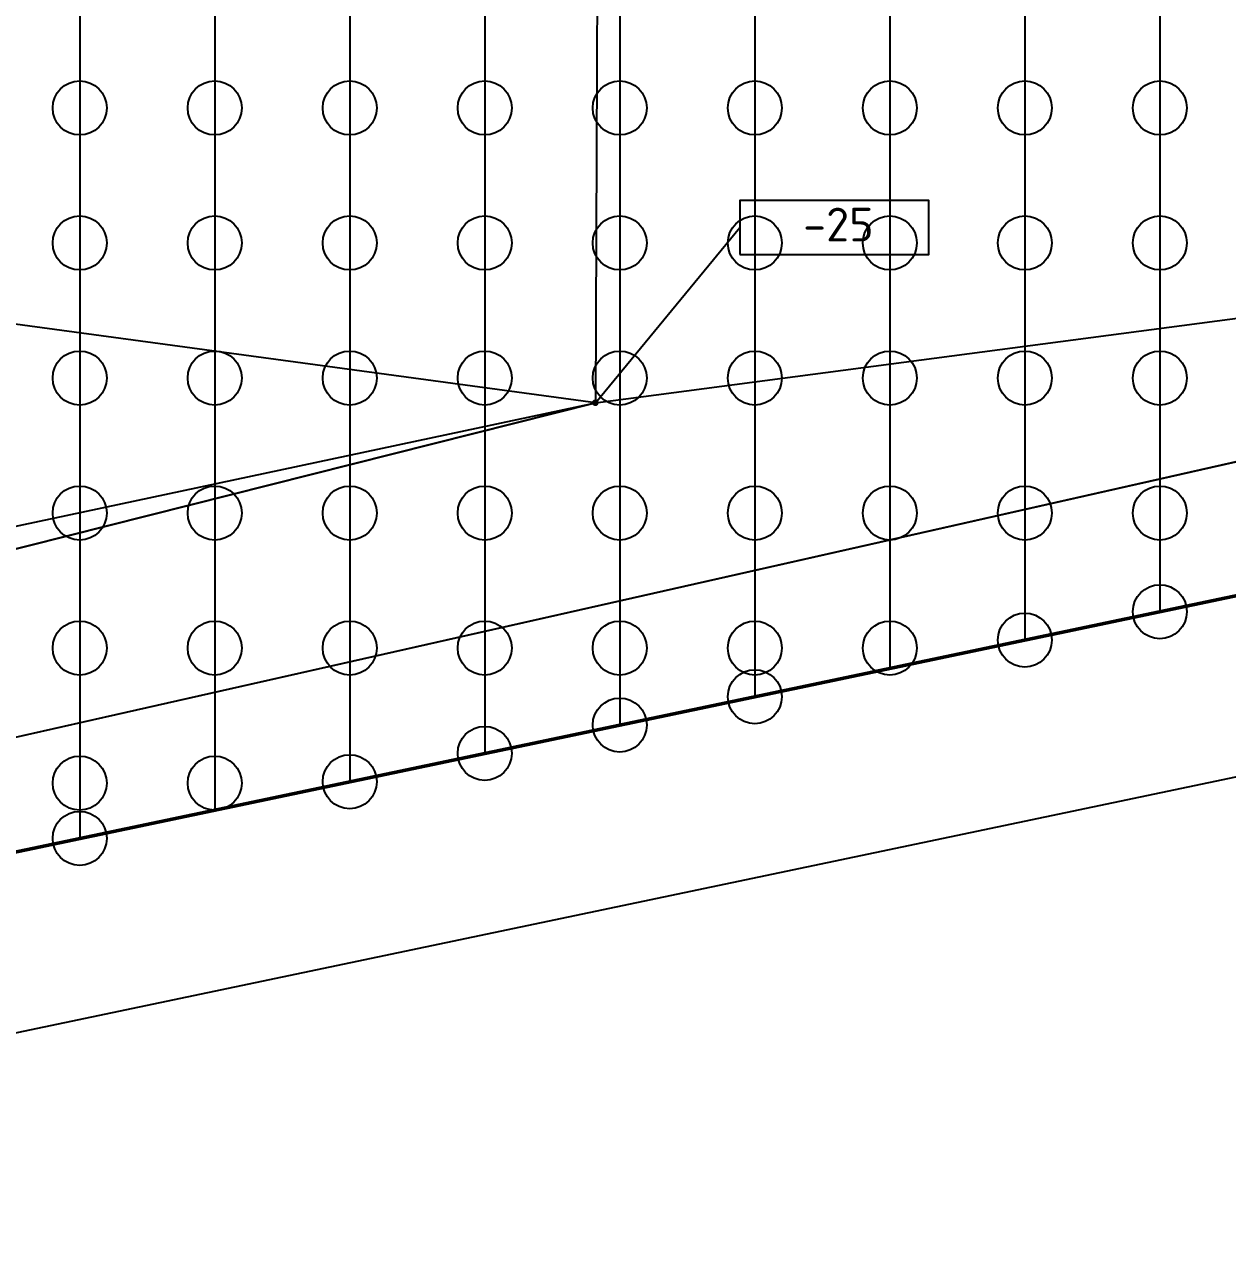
# Model space of a CAD drawing. Header units: millimetres. Extents: x 3543 to 601035, y -146359 to 38454.
# Drawn here: x 242155 to 246609, y -141095 to -136534 of the extents above; entities that cross this region are included whole.
import ezdxf
from ezdxf.enums import TextEntityAlignment as Align

# ---------------------------------------------------------------- set-up
doc = ezdxf.new("R2010")
doc.units = ezdxf.units.MM
doc.layers.add('контур', color=1, linetype='Continuous', lineweight=50)
doc.layers.add('размеры', color=7, linetype='Continuous', lineweight=5)
for name, color, linetype in [('линии_высот', 4, 'Continuous'), ('опорыvb', 7, 'Continuous'), ('сеткаvb', 8, 'Continuous')]:
    doc.layers.add(name, color=color, linetype=linetype)
doc.styles.add('isocpeur', font='isocpeur.ttf')
doc.dimstyles.new('ISO-25', dxfattribs={"dimtxt": 2.5, "dimasz": 2.5, "dimexe": 1.25, "dimexo": 0.625, "dimtad": 1, "dimdec": 0, "dimtxsty": 'isocpeur', "dimblk": 'OBLIQUE', "dimcen": 2.5, "dimadec": 0, "dimazin": 0, "dimtfac": 1, "dimtdec": 0, "dimtmove": 0, "dimatfit": 3, "dimfxl": 1, "dimarcsym": 0})

# ---------------------------------------------------------------- blocks, each defined once
blk = doc.blocks.new('otmetka_oporvb')
at = {"linetype": 'ByBlock', "lineweight": -2}
blk.add_hatch(color=0, dxfattribs=at).paths.add_polyline_path([(-38, -32, 1), (38, 32, 1)])
at = {"color": 0, "linetype": 'ByBlock', "lineweight": -2}
blk.add_line((0, 0), (2142, 2596), dxfattribs=at)
at = {"color": 0}
blk.add_lwpolyline([(2142, 2196), (4942, 2196), (4942, 2996), (2142, 2996)], close=True, dxfattribs=at)
at = {"color": 0, "linetype": 'ByBlock', "lineweight": -2, "style": 'isocpeur'}
blk.add_attdef('OTM', text='', height=500, dxfattribs=at).set_placement((3600, 2639), align=Align.MIDDLE_CENTER)
blk = doc.blocks.new('opor_symbPRO')
at = {"color": 0, "ltscale": 20}
blk.add_circle((0, 0), 100, dxfattribs=at)
blk = doc.blocks.new('_OBLIQUE')
at = {"color": 0, "linetype": 'ByBlock'}
blk.add_line((-0.5, -0.5), (0.5, 0.5), dxfattribs=at)
blk = doc.blocks.new('*D45')
at = {"layer": 'Defpoints', "color": 0, "transparency": 16777216}
for p in [(299003.2, -127660.7), (215545, -145173.6), (215679.9, -145816.5)]:
    blk.add_point(p, dxfattribs=at)
at = {"layer": 'размеры', "color": 0, "lineweight": -2, "transparency": 16777216}
for p, q in [((299016, -127721.9), (299163.8, -128426)), ((299138.1, -128303.7), (215679.9, -145816.5)), ((215557.8, -145234.7), (215705.6, -145938.9))]:
    blk.add_line(p, q, dxfattribs=at)
at = {"layer": 'размеры', "color": 0, "lineweight": -2, "transparency": 16777216, "xscale": 250, "yscale": 250, "zscale": 250}
for p, rotation in [((299138.1, -128303.7), 11.85098422200823), ((215679.9, -145816.5), 191.8509842220083)]:
    blk.add_blockref('_OBLIQUE', p, dxfattribs=dict(at, rotation=rotation))
at = {"layer": 'размеры', "color": 0, "transparency": 16777216, "insert": (257365.4, -136852.1), "char_height": 300, "attachment_point": 5, "rotation": 11.851, "style": 'isocpeur'}
blk.add_mtext('85276', dxfattribs=at)

msp = doc.modelspace()

# ---------------------------------------------------------------- linework, layer by layer
at = {"layer": 'контур', "linetype": 'Continuous'}
msp.add_lwpolyline([(215545, -145173.6), (210858.8, -122842.2), (229841.6, -122842.2), (229841.6, -132939.6), (261341.5, -132939.6), (261341.5, -122842.2), (299003.2, -122842.2), (299003.2, -127660.7)], close=True, dxfattribs=at)
at = {"layer": 'линии_высот'}
for points in [[(252298.9, -136875.6), (215545, -145173.6), (299003.2, -127660.7)], [(236407.9, -136868.8), (244279.5, -135135.9), (244268.4, -137933.7)], [(252298.9, -136875.6), (244279.5, -135135.9), (244268.4, -137933.7)], [(244268.4, -137933.7), (236407.9, -136868.8), (230076.7, -140954.3)], [(244268.4, -137933.7), (252298.9, -136875.6), (215545, -145173.6)], [(215545, -145173.6), (230076.7, -140954.3), (244268.4, -137933.7)]]:
    msp.add_lwpolyline(points, close=True, dxfattribs=at)
at = {"layer": 'сеткаvb'}
for p, q in [((242358.8, -132939.6), (242358.8, -139547)), ((242858.8, -132939.6), (242858.8, -139442)), ((243358.8, -132939.6), (243358.8, -139337.1)), ((243858.8, -132939.6), (243858.8, -139232.2)), ((244358.8, -132939.6), (244358.8, -139127.3)), ((244858.8, -132939.6), (244858.8, -139022.4)), ((245358.8, -132939.6), (245358.8, -138917.4)), ((245858.8, -132939.6), (245858.8, -138812.5)), ((246358.8, -132939.6), (246358.8, -138707.6))]:
    msp.add_line(p, q, dxfattribs=at)

# ---------------------------------------------------------------- block references
at = {"xscale": 0.25, "yscale": 0.25, "zscale": 0.25}
msp.add_blockref('otmetka_oporvb', (244268.4, -137933.7), dxfattribs=at).add_auto_attribs({'OTM': '-25'})
at = {"layer": 'опорыvb', "color": 131}
for p in [(242358.8, -136842.2), (242858.8, -136842.2), (243358.8, -136842.2), (243858.8, -136842.2), (244358.8, -136842.2), (244858.8, -136842.2), (245358.8, -136842.2), (245858.8, -136842.2), (246358.8, -136842.2), (242358.8, -137342.2), (242858.8, -137342.2), (243358.8, -137342.2), (243858.8, -137342.2), (244358.8, -137342.2), (244858.8, -137342.2), (245358.8, -137342.2), (245858.8, -137342.2), (246358.8, -137342.2), (242358.8, -137842.2), (242858.8, -137842.2), (243358.8, -137842.2), (243858.8, -137842.2), (244358.8, -137842.2), (244858.8, -137842.2), (245358.8, -137842.2), (245858.8, -137842.2), (246358.8, -137842.2), (242358.8, -138342.2), (242858.8, -138342.2), (243358.8, -138342.2), (243858.8, -138342.2), (244358.8, -138342.2), (244858.8, -138342.2), (245358.8, -138342.2), (245858.8, -138342.2), (246358.8, -138342.2), (242358.8, -138842.2), (242858.8, -138842.2), (243358.8, -138842.2), (243858.8, -138842.2), (244358.8, -138842.2)]:
    msp.add_blockref('opor_symbPRO', p, dxfattribs=at)
at = {"layer": 'опорыvb', "color": 1}
for p in [(246358.8, -138707.6), (245858.8, -138812.5), (245358.8, -138842.2), (244858.8, -139022.4), (244358.8, -139127.3), (243858.8, -139232.2), (243358.8, -139337.1), (242358.8, -139547)]:
    msp.add_blockref('opor_symbPRO', p, dxfattribs=at)
at = {"layer": 'опорыvb', "color": 92}
for p in [(244858.8, -138842.2), (242358.8, -139342.2), (242858.8, -139342.2)]:
    msp.add_blockref('opor_symbPRO', p, dxfattribs=at)

# ---------------------------------------------------------------- dimensions: what is measured, and where the dimension line sits
at = {"layer": 'размеры'}
dim = msp.add_aligned_dim(p1=(299003.2, -127660.7), p2=(215545, -145173.6), distance=657, dimstyle='ISO-25', dxfattribs=at)
dim.commit()
dim.dimension.update_dxf_attribs({"geometry": '*D45', "text_midpoint": (257365.4, -136852.1)})

doc.saveas('drawing.dxf')
